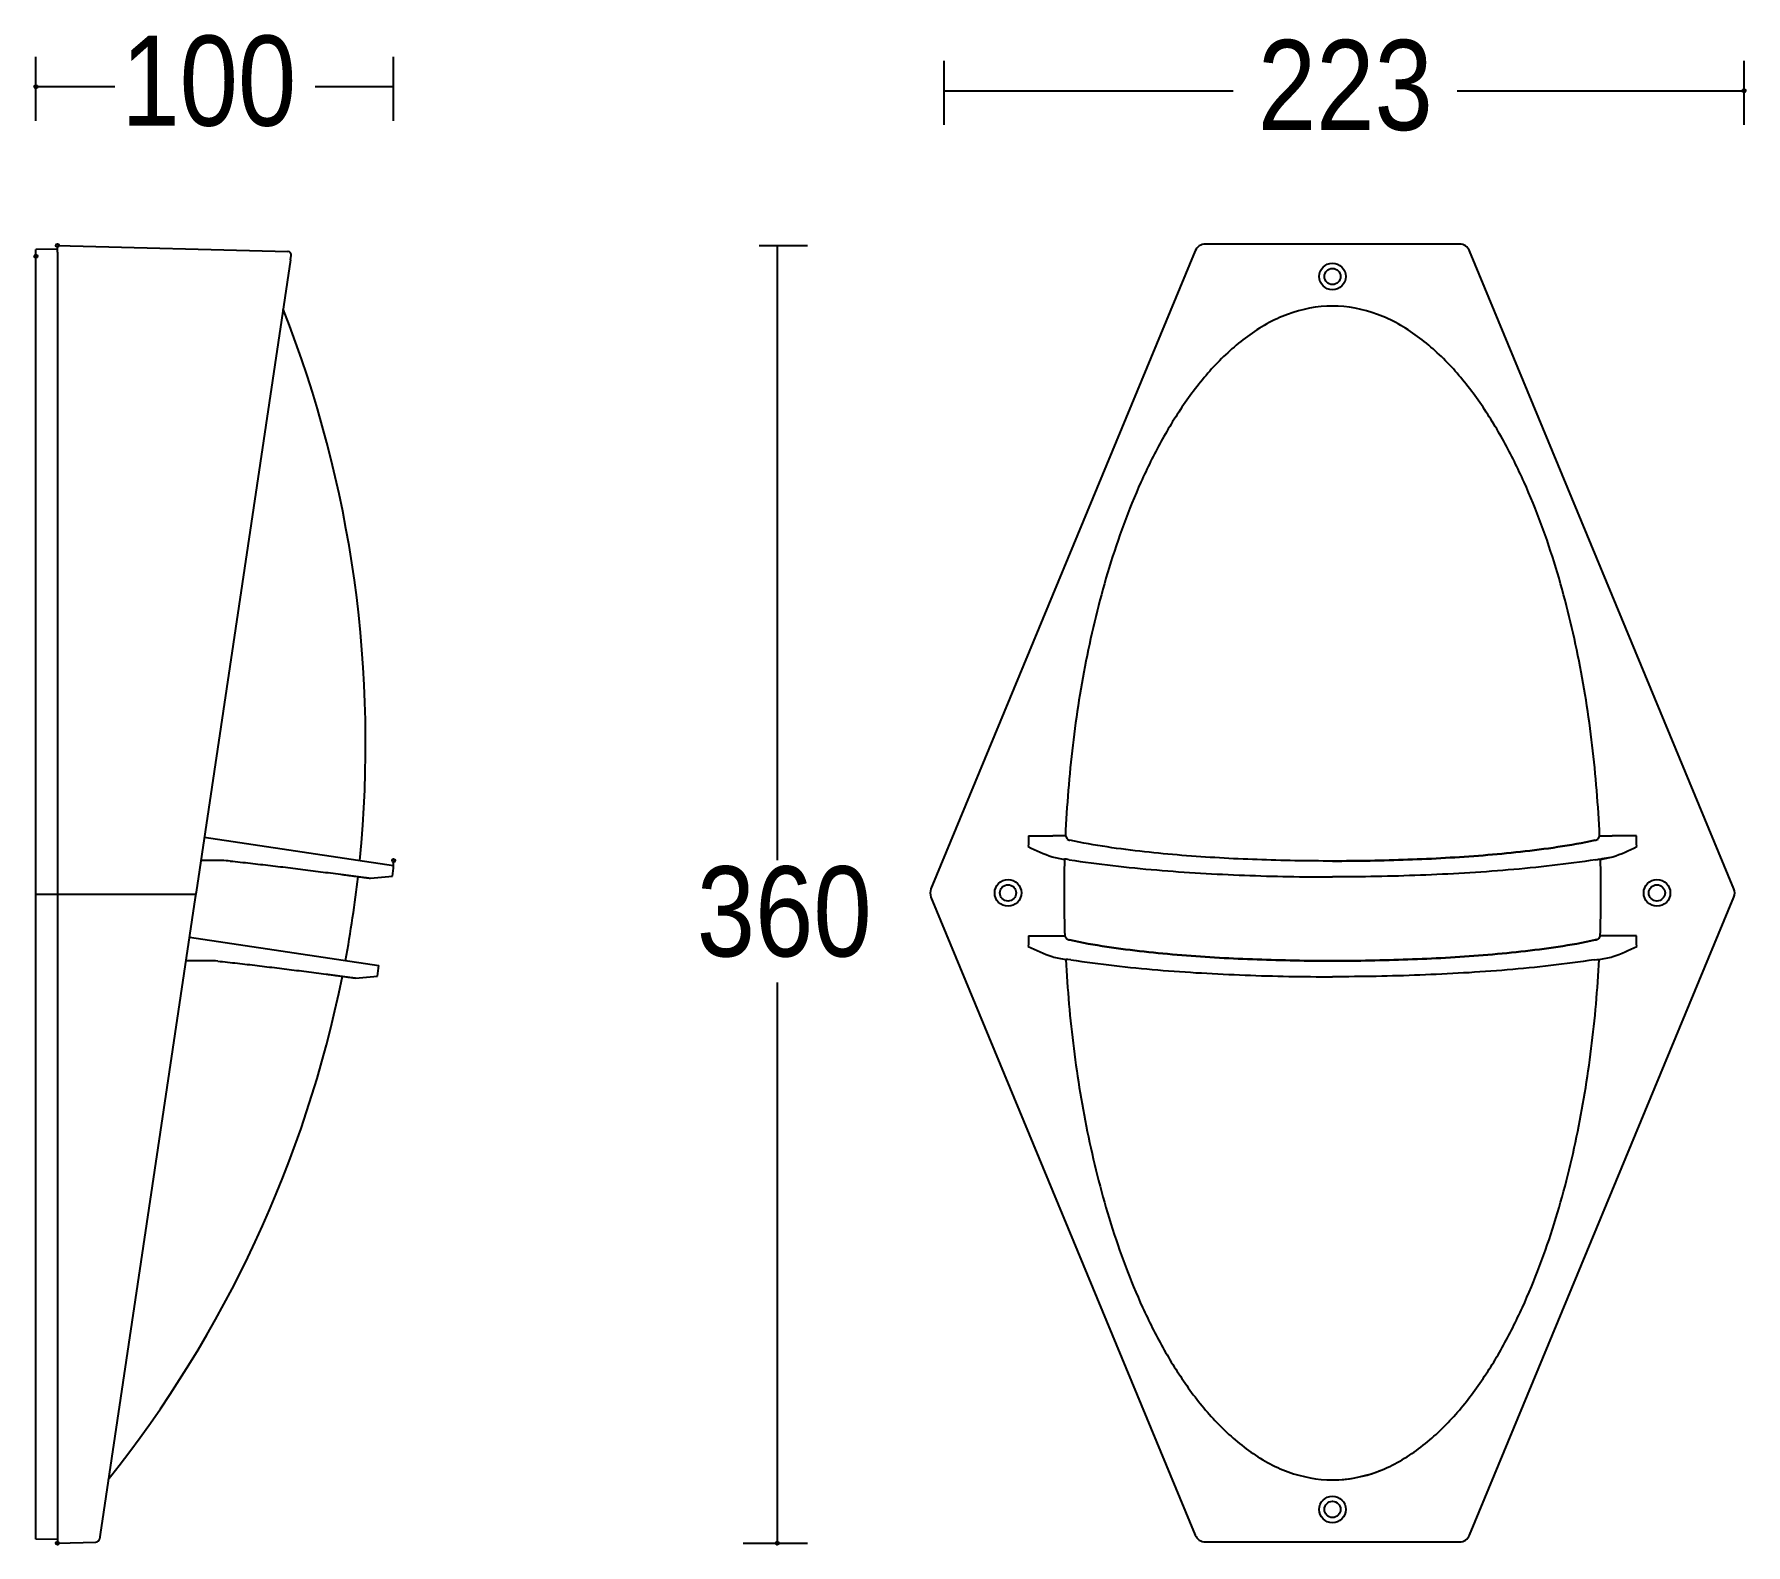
# Model space of a CAD drawing. Extents: x 0 to 260, y 0 to 229.
import ezdxf

# ---------------------------------------------------------------- set-up
doc = ezdxf.new("R2010")
doc.units = 0
doc.layers.add('LIVELLO_1', color=160, linetype='Continuous')
doc.styles.add('STD', font='txt')

# ---------------------------------------------------------------- blocks, each defined once
blk = doc.blocks.new('AI9-BLK1')
at = {"layer": 'LIVELLO_1', "color": 7}
for p, q in [((-129.6, 100.82), (-129.6, 110.55)), ((-75.31, 100.82), (-75.31, 110.55)), ((8.23, 100.2), (8.23, 109.93)), ((129.6, 100.2), (129.6, 109.93)), ((-117.6, 105.96), (-129.6, 105.99)), ((-75.31, 105.99), (-87.2, 105.99)), ((8.23, 105.38), (52.09, 105.38)), ((86.04, 105.38), (129.6, 105.38)), ((-126.32, 81.37), (-129.6, 81.29)), ((-129.6, 80.28), (-129.6, 81.29)), ((-126.32, 81.92), (-91.38, 81)), ((-126.32, 80.91), (-126.32, 81.92)), ((-126.32, 80.91), (-126.32, -15.92)), ((-19.83, 81.92), (-12.54, 81.92)), ((-17.1, 81.92), (-17.1, -11.36)), ((46.33, 81.11), (6.22, -15.72)), ((128.06, -15.72), (87.95, 81.11)), ((-129.6, -15.92), (-129.6, 80.28)), ((-90.95, 79.71), (-105.29, -16.21)), ((-90.95, 79.71), (-90.85, 80.38)), ((21.04, -7.69), (24.71, -7.69)), ((26.61, -7.69), (24.71, -7.69)), ((26.61, -7.69), (26.86, -8.15)), ((107.68, -7.69), (107.42, -8.15)), ((107.68, -7.69), (109.57, -7.69)), ((113.25, -7.69), (109.57, -7.69)), ((-104.04, -7.89), (-75.31, -12.18)), ((-101.38, -11.44), (-104.58, -11.44)), ((-75.31, -12.18), (-75.31, -11.43)), ((-78.81, -14.11), (-75.48, -13.82)), ((-129.6, -17.17), (-129.6, -15.92)), ((-129.6, -16.55), (-105.34, -16.55)), ((-129.6, -113.36), (-129.6, -17.17)), ((-126.32, -15.92), (-126.32, -17.17)), ((-126.32, -17.17), (-126.32, -114)), ((-105.41, -17.04), (-119.86, -113.71)), ((-105.29, -16.21), (-105.41, -17.04)), ((6.22, -16.97), (46.33, -113.8)), ((87.95, -113.8), (128.06, -16.97)), ((-106.31, -23.04), (-77.57, -27.33)), ((21.04, -22.84), (24.71, -22.84)), ((24.71, -22.84), (26.52, -22.84)), ((26.52, -22.84), (26.81, -23.29)), ((107.76, -22.84), (107.48, -23.29)), ((109.57, -22.84), (107.76, -22.84)), ((113.25, -22.84), (109.57, -22.84)), ((-103.3, -26.62), (-106.84, -26.62)), ((-81.08, -29.26), (-77.74, -28.96)), ((-17.1, -29.92), (-17.1, -115.01)), ((-129.6, -114.38), (-129.6, -113.36)), ((-119.86, -113.71), (-119.96, -114.39)), ((-126.32, -114.46), (-129.6, -114.38)), ((-22.27, -115.01), (-12.54, -115.01)), ((47.85, -114.81), (86.44, -114.81))]:
    blk.add_line(p, q, dxfattribs=at)
for points in [[(27.21, -11.3), (26.76, -11.24), (26.48, -11.24)], [(27.45, -26.48), (26.99, -26.42), (26.68, -26.43)]]:
    blk.add_lwpolyline(points, dxfattribs=at)
for centre, radius in [((-129.6, 105.99), 0.247), ((129.6, 105.38), 0.247), ((-129.6, 80.28), 0.247), ((-129.6, 80.28), 0.247), ((-126.32, 81.92), 0.247), ((-126.32, 81.92), 0.247), ((67.14, 77.2), 2.02), ((67.14, 77.2), 1.23), ((-75.31, -11.43), 0.246), ((17.91, -16.34), 2.02), ((17.91, -16.34), 1.23), ((116.38, -16.34), 2.02), ((116.37, -16.34), 1.23), ((67.14, -109.89), 2.02), ((67.14, -109.89), 1.23), ((-126.32, -115.01), 0.247), ((-126.32, -115.01), 0.247), ((-17.1, -115.01), 0.247)]:
    blk.add_circle(centre, radius, dxfattribs=at)
for points, knots in [([(-90.85, 80.38), (-90.81, 80.68), (-91.01, 80.96), (-91.31, 81), (-91.34, 81), (-91.36, 81), (-91.38, 81)], [0, 0, 0, 0, 1, 1, 1, 2, 2, 2, 2]), ([(87.95, 81.11), (87.7, 81.72), (87.1, 82.12), (86.44, 82.12), (86.44, 82.12), (47.85, 82.12), (47.85, 82.12)], [0, 0, 0, 0, 1, 1, 1, 2, 2, 2, 2]), ([(107.68, -7.69), (107.47, -3.1), (107.1, 1.49), (106.56, 6.06), (106.02, 10.63), (105.3, 15.17), (104.38, 19.68), (103.47, 24.19), (102.36, 28.66), (101.02, 33.06), (99.68, 37.47), (98.1, 41.8), (96.21, 46), (95.27, 48.11), (94.25, 50.17), (93.14, 52.19), (92.02, 54.21), (90.82, 56.18), (89.5, 58.07), (88.18, 59.97), (86.75, 61.78), (85.19, 63.49), (83.61, 65.18), (81.91, 66.76), (80.04, 68.12), (78.17, 69.49), (76.14, 70.65), (73.96, 71.46), (71.78, 72.27), (69.46, 72.72), (67.14, 72.72), (64.82, 72.72), (62.5, 72.27), (60.33, 71.46), (58.15, 70.65), (56.12, 69.49), (54.25, 68.12), (52.38, 66.76), (50.67, 65.18), (49.1, 63.49), (47.53, 61.78), (46.11, 59.97), (44.79, 58.07), (43.47, 56.18), (42.26, 54.21), (41.15, 52.19), (40.04, 50.17), (39.02, 48.11), (38.08, 46), (36.19, 41.8), (34.61, 37.47), (33.27, 33.06), (31.92, 28.66), (30.82, 24.19), (29.9, 19.68), (28.99, 15.17), (28.27, 10.63), (27.73, 6.06), (27.18, 1.49), (26.82, -3.1), (26.61, -7.69)], [0, 0, 0, 0, 1, 1, 1, 2, 2, 2, 3, 3, 3, 4, 4, 4, 5, 5, 5, 6, 6, 6, 7, 7, 7, 8, 8, 8, 9, 9, 9, 10, 10, 10, 11, 11, 11, 12, 12, 12, 13, 13, 13, 14, 14, 14, 15, 15, 15, 16, 16, 16, 17, 17, 17, 18, 18, 18, 19, 19, 19, 20, 20, 20, 20]), ([(67.14, -11.5), (65.24, -11.5), (63.33, -11.48), (61.42, -11.45), (59.52, -11.41), (57.62, -11.36), (55.71, -11.29), (53.81, -11.22), (51.9, -11.14), (50, -11.03), (48.1, -10.92), (46.2, -10.79), (44.3, -10.64), (42.4, -10.49), (40.5, -10.31), (38.61, -10.1), (36.71, -9.89), (34.82, -9.65), (32.94, -9.37), (31.05, -9.08), (29.17, -8.76), (27.31, -8.34)], [0, 0, 0, 0, 1, 1, 1, 2, 2, 2, 3, 3, 3, 4, 4, 4, 5, 5, 5, 6, 6, 6, 7, 7, 7, 7]), ([(67.14, -11.5), (69.05, -11.5), (70.96, -11.48), (72.86, -11.45), (74.77, -11.41), (76.67, -11.36), (78.57, -11.29), (80.48, -11.22), (82.38, -11.14), (84.28, -11.03), (86.19, -10.92), (88.09, -10.79), (89.99, -10.64), (91.89, -10.49), (93.79, -10.31), (95.68, -10.1), (97.58, -9.89), (99.47, -9.65), (101.35, -9.37), (103.24, -9.08), (105.12, -8.76), (106.97, -8.34)], [0, 0, 0, 0, 1, 1, 1, 2, 2, 2, 3, 3, 3, 4, 4, 4, 5, 5, 5, 6, 6, 6, 7, 7, 7, 7]), ([(106.97, -8.34), (105.12, -8.76), (103.24, -9.08), (101.35, -9.37), (99.47, -9.65), (97.58, -9.89), (95.68, -10.1), (93.79, -10.31), (91.89, -10.49), (89.99, -10.64), (88.09, -10.79), (86.19, -10.92), (84.28, -11.03), (82.38, -11.14), (80.48, -11.22), (78.57, -11.29), (76.67, -11.36), (74.77, -11.41), (72.86, -11.45), (70.96, -11.48), (69.05, -11.5), (67.14, -11.5)], [0, 0, 0, 0, 1, 1, 1, 2, 2, 2, 3, 3, 3, 4, 4, 4, 5, 5, 5, 6, 6, 6, 7, 7, 7, 7]), ([(-100.1, -11.5), (-99.08, -11.6), (-98.07, -11.71), (-97.05, -11.83), (-96.04, -11.94), (-95.02, -12.06), (-94.01, -12.18), (-92.99, -12.3), (-91.98, -12.42), (-90.97, -12.54), (-90.46, -12.61), (-89.95, -12.67), (-89.45, -12.73), (-88.94, -12.79), (-88.44, -12.86), (-87.93, -12.92), (-87.42, -12.99), (-86.91, -13.05), (-86.41, -13.12), (-85.9, -13.18), (-85.39, -13.25), (-84.89, -13.31), (-84.38, -13.38), (-83.88, -13.44), (-83.37, -13.51), (-83.12, -13.54), (-82.86, -13.57), (-82.61, -13.61), (-82.36, -13.64), (-82.1, -13.67), (-81.85, -13.71), (-81.6, -13.74), (-81.35, -13.77), (-81.09, -13.81), (-80.97, -13.82), (-80.84, -13.84), (-80.71, -13.86), (-80.59, -13.87), (-80.46, -13.89), (-80.33, -13.91), (-80.21, -13.92), (-80.08, -13.94), (-79.95, -13.96), (-79.83, -13.97), (-79.7, -13.99), (-79.57, -14.01), (-79.51, -14.02), (-79.45, -14.02), (-79.38, -14.03), (-79.32, -14.04), (-79.26, -14.05), (-79.19, -14.06), (-79.16, -14.06), (-79.13, -14.06), (-79.1, -14.07), (-79.07, -14.07), (-79.03, -14.08), (-79, -14.08), (-78.97, -14.09), (-78.94, -14.09), (-78.91, -14.09), (-78.89, -14.1), (-78.87, -14.1), (-78.86, -14.1), (-78.85, -14.1), (-78.85, -14.11), (-78.84, -14.1), (-78.83, -14.1), (-78.81, -14.1), (-78.81, -14.11)], [0, 0, 0, 0, 1, 1, 1, 2, 2, 2, 3, 3, 3, 4, 4, 4, 5, 5, 5, 6, 6, 6, 7, 7, 7, 8, 8, 8, 9, 9, 9, 10, 10, 10, 11, 11, 11, 12, 12, 12, 13, 13, 13, 14, 14, 14, 15, 15, 15, 16, 16, 16, 17, 17, 17, 18, 18, 18, 19, 19, 19, 20, 20, 20, 21, 21, 21, 22, 22, 22, 23, 23, 23, 23]), ([(27.21, -11.3), (31.61, -11.99), (36.03, -12.48), (40.47, -12.86), (44.91, -13.23), (49.35, -13.49), (53.79, -13.66), (58.24, -13.83), (62.69, -13.91), (67.14, -13.91)], [0, 0, 0, 0, 1, 1, 1, 2, 2, 2, 3, 3, 3, 3]), ([(107.08, -11.3), (102.68, -11.99), (98.25, -12.48), (93.82, -12.86), (89.38, -13.23), (84.94, -13.49), (80.49, -13.66), (76.05, -13.83), (71.59, -13.91), (67.14, -13.91)], [0, 0, 0, 0, 1, 1, 1, 2, 2, 2, 3, 3, 3, 3]), ([(107.08, -11.3), (107.08, -11.3), (107.52, -11.24), (107.52, -11.24), (107.52, -11.24), (107.8, -11.24), (107.8, -11.24), (108.43, -11.12), (109.06, -10.99), (109.69, -10.86)], [0, 0, 0, 0, 1, 1, 1, 2, 2, 2, 3, 3, 3, 3]), ([(67.14, -26.65), (65.24, -26.65), (63.33, -26.63), (61.42, -26.6), (59.51, -26.56), (57.6, -26.51), (55.7, -26.44), (53.79, -26.37), (51.88, -26.28), (49.98, -26.18), (48.07, -26.07), (46.17, -25.94), (44.27, -25.78), (42.37, -25.63), (40.46, -25.46), (38.57, -25.24), (36.68, -25.03), (34.78, -24.8), (32.9, -24.51), (31.01, -24.23), (29.13, -23.89), (27.26, -23.48)], [0, 0, 0, 0, 1, 1, 1, 2, 2, 2, 3, 3, 3, 4, 4, 4, 5, 5, 5, 6, 6, 6, 7, 7, 7, 7]), ([(27.26, -23.48), (29.13, -23.89), (31.01, -24.23), (32.9, -24.51), (34.78, -24.8), (36.68, -25.03), (38.57, -25.24), (40.46, -25.46), (42.37, -25.63), (44.27, -25.78), (46.17, -25.94), (48.07, -26.07), (49.98, -26.18), (51.88, -26.28), (53.79, -26.37), (55.7, -26.44), (57.6, -26.51), (59.51, -26.56), (61.42, -26.6), (63.33, -26.63), (65.24, -26.65), (67.14, -26.65)], [0, 0, 0, 0, 1, 1, 1, 2, 2, 2, 3, 3, 3, 4, 4, 4, 5, 5, 5, 6, 6, 6, 7, 7, 7, 7]), ([(107.47, -23.38), (107.47, -23.38), (107.02, -23.48), (107.02, -23.48), (105.16, -23.89), (103.28, -24.23), (101.4, -24.51), (99.51, -24.8), (97.62, -25.03), (95.72, -25.24), (93.82, -25.46), (91.92, -25.63), (90.02, -25.78), (88.12, -25.94), (86.21, -26.07), (84.31, -26.18), (82.4, -26.28), (80.5, -26.37), (78.59, -26.44), (76.68, -26.51), (74.78, -26.56), (72.87, -26.6), (70.96, -26.63), (69.05, -26.65), (67.14, -26.65)], [0, 0, 0, 0, 1, 1, 1, 2, 2, 2, 3, 3, 3, 4, 4, 4, 5, 5, 5, 6, 6, 6, 7, 7, 7, 8, 8, 8, 8]), ([(67.14, -26.65), (69.05, -26.65), (70.96, -26.63), (72.87, -26.6), (74.78, -26.56), (76.68, -26.51), (78.59, -26.44), (80.5, -26.37), (82.4, -26.28), (84.31, -26.18), (86.21, -26.07), (88.12, -25.94), (90.02, -25.78), (91.92, -25.63), (93.82, -25.46), (95.72, -25.24), (97.62, -25.03), (99.51, -24.8), (101.4, -24.51), (103.28, -24.23), (105.16, -23.89), (107.02, -23.48)], [0, 0, 0, 0, 1, 1, 1, 2, 2, 2, 3, 3, 3, 4, 4, 4, 5, 5, 5, 6, 6, 6, 7, 7, 7, 7]), ([(-102.01, -26.68), (-101.01, -26.79), (-100.02, -26.9), (-99.01, -27.01), (-98.02, -27.12), (-97.02, -27.24), (-96.02, -27.36), (-95.03, -27.47), (-94.03, -27.6), (-93.03, -27.72), (-92.53, -27.78), (-92.03, -27.84), (-91.54, -27.9), (-91.04, -27.96), (-90.54, -28.03), (-90.04, -28.09), (-89.54, -28.15), (-89.04, -28.21), (-88.55, -28.28), (-88.05, -28.34), (-87.55, -28.41), (-87.05, -28.47), (-86.56, -28.54), (-86.06, -28.6), (-85.56, -28.66), (-85.31, -28.7), (-85.06, -28.73), (-84.81, -28.76), (-84.56, -28.79), (-84.31, -28.83), (-84.07, -28.86), (-83.82, -28.89), (-83.57, -28.93), (-83.32, -28.96), (-83.19, -28.98), (-83.07, -28.99), (-82.94, -29.01), (-82.82, -29.03), (-82.69, -29.04), (-82.57, -29.06), (-82.45, -29.08), (-82.32, -29.09), (-82.2, -29.11), (-82.07, -29.12), (-81.95, -29.14), (-81.82, -29.16), (-81.76, -29.17), (-81.7, -29.17), (-81.64, -29.19), (-81.58, -29.19), (-81.51, -29.2), (-81.45, -29.21), (-81.42, -29.21), (-81.39, -29.22), (-81.36, -29.22), (-81.33, -29.22), (-81.29, -29.23), (-81.26, -29.23), (-81.23, -29.24), (-81.2, -29.24), (-81.17, -29.24), (-81.16, -29.25), (-81.14, -29.25), (-81.12, -29.25), (-81.12, -29.25), (-81.11, -29.25), (-81.1, -29.25), (-81.09, -29.25), (-81.08, -29.25), (-81.08, -29.26)], [0, 0, 0, 0, 1, 1, 1, 2, 2, 2, 3, 3, 3, 4, 4, 4, 5, 5, 5, 6, 6, 6, 7, 7, 7, 8, 8, 8, 9, 9, 9, 10, 10, 10, 11, 11, 11, 12, 12, 12, 13, 13, 13, 14, 14, 14, 15, 15, 15, 16, 16, 16, 17, 17, 17, 18, 18, 18, 19, 19, 19, 20, 20, 20, 21, 21, 21, 22, 22, 22, 23, 23, 23, 23]), ([(26.68, -26.43), (26.91, -30.95), (27.31, -35.47), (27.88, -39.96), (28.44, -44.46), (29.18, -48.93), (30.11, -53.37), (31.04, -57.81), (32.16, -62.2), (33.51, -66.53), (34.86, -70.86), (36.44, -75.13), (38.33, -79.25), (39.27, -81.31), (40.29, -83.35), (41.4, -85.33), (42.51, -87.31), (43.71, -89.24), (45.02, -91.1), (46.33, -92.96), (47.76, -94.74), (49.31, -96.4), (50.87, -98.06), (52.57, -99.6), (54.41, -100.93), (56.26, -102.27), (58.27, -103.4), (60.42, -104.19), (62.57, -104.97), (64.87, -105.41), (67.14, -105.41)], [0, 0, 0, 0, 1, 1, 1, 2, 2, 2, 3, 3, 3, 4, 4, 4, 5, 5, 5, 6, 6, 6, 7, 7, 7, 8, 8, 8, 9, 9, 9, 10, 10, 10, 10]), ([(27.45, -26.48), (31.82, -27.16), (36.22, -27.65), (40.63, -28.02), (45.04, -28.39), (49.45, -28.64), (53.88, -28.81), (58.29, -28.98), (62.72, -29.06), (67.14, -29.06)], [0, 0, 0, 0, 1, 1, 1, 2, 2, 2, 3, 3, 3, 3]), ([(67.14, -105.41), (69.42, -105.41), (71.71, -104.97), (73.86, -104.19), (76.01, -103.4), (78.02, -102.27), (79.87, -100.93), (81.73, -99.6), (83.42, -98.06), (84.97, -96.4), (86.53, -94.74), (87.95, -92.96), (89.26, -91.1), (90.58, -89.24), (91.78, -87.31), (92.89, -85.33), (94, -83.35), (95.01, -81.31), (95.96, -79.25), (97.84, -75.13), (99.43, -70.86), (100.78, -66.53), (102.13, -62.2), (103.25, -57.81), (104.18, -53.37), (105.11, -48.93), (105.84, -44.46), (106.41, -39.96), (106.98, -35.47), (107.37, -30.95), (107.61, -26.43)], [0, 0, 0, 0, 1, 1, 1, 2, 2, 2, 3, 3, 3, 4, 4, 4, 5, 5, 5, 6, 6, 6, 7, 7, 7, 8, 8, 8, 9, 9, 9, 10, 10, 10, 10]), ([(106.84, -26.48), (102.47, -27.16), (98.07, -27.65), (93.66, -28.02), (89.25, -28.39), (84.83, -28.64), (80.41, -28.81), (75.99, -28.98), (71.57, -29.06), (67.14, -29.06)], [0, 0, 0, 0, 1, 1, 1, 2, 2, 2, 3, 3, 3, 3]), ([(106.84, -26.48), (106.84, -26.48), (107.3, -26.42), (107.3, -26.42), (107.3, -26.42), (107.61, -26.43), (107.61, -26.43), (108.3, -26.29), (108.99, -26.15), (109.69, -26.01)], [0, 0, 0, 0, 1, 1, 1, 2, 2, 2, 3, 3, 3, 3]), ([(-126.32, -114), (-126.32, -114), (-126.32, -115.01), (-126.32, -115.01), (-126.32, -115.01), (-120.49, -114.86), (-120.49, -114.86), (-120.22, -114.85), (-120, -114.65), (-119.96, -114.39)], [0, 0, 0, 0, 1, 1, 1, 2, 2, 2, 3, 3, 3, 3])]:
    blk.add_open_spline(points, degree=3, knots=knots, dxfattribs=at)
for points in [[(47.85, 82.12), (47.18, 82.12), (46.59, 81.72), (46.33, 81.11)], [(-80.45, -11.41), (-77.61, 17), (-81.6, 45.68), (-92.07, 72.25)], [(21.04, -7.69), (21.02, -8.23), (21, -8.77), (20.98, -9.31)], [(113.31, -9.31), (113.29, -8.77), (113.27, -8.23), (113.25, -7.69)], [(20.98, -9.31), (22.15, -9.91), (23.36, -10.42), (24.6, -10.86)], [(26.86, -8.16), (26.99, -8.26), (27.15, -8.32), (27.31, -8.33)], [(106.97, -8.33), (107.14, -8.32), (107.3, -8.26), (107.43, -8.16)], [(109.69, -10.86), (110.93, -10.42), (112.14, -9.91), (113.31, -9.31)], [(-100.1, -11.5), (-100.52, -11.45), (-100.95, -11.43), (-101.38, -11.44)], [(-75.48, -13.82), (-75.42, -13.27), (-75.36, -12.73), (-75.31, -12.18)], [(24.6, -10.86), (25.22, -10.99), (25.85, -11.12), (26.48, -11.24)], [(26.48, -11.18), (26.38, -15.06), (26.39, -18.95), (26.52, -22.84)], [(26.48, -11.24), (26.38, -15.1), (26.4, -18.97), (26.52, -22.84)], [(107.08, -11.3), (107.95, -11.16), (108.82, -11.01), (109.69, -10.86)], [(107.76, -22.84), (107.89, -18.95), (107.91, -15.06), (107.8, -11.18)], [(107.76, -22.84), (107.89, -18.97), (107.91, -15.1), (107.8, -11.24)], [(-81.54, -20.1), (-81.22, -18.02), (-80.95, -15.94), (-80.71, -13.86)], [(6.22, -15.72), (6.06, -16.12), (6.06, -16.57), (6.22, -16.97)], [(128.06, -16.97), (128.23, -16.57), (128.23, -16.12), (128.06, -15.72)], [(-82.62, -26.58), (-82.22, -24.43), (-81.86, -22.27), (-81.54, -20.1)], [(21.04, -22.84), (21.02, -23.38), (21, -23.92), (20.98, -24.46)], [(26.81, -23.29), (26.94, -23.39), (27.1, -23.46), (27.26, -23.47)], [(26.81, -23.29), (26.94, -23.39), (27.1, -23.46), (27.26, -23.47)], [(107.02, -23.47), (107.19, -23.46), (107.35, -23.39), (107.48, -23.29)], [(107.03, -23.47), (107.19, -23.46), (107.35, -23.39), (107.48, -23.29)], [(113.31, -24.46), (113.29, -23.92), (113.27, -23.38), (113.25, -22.84)], [(20.98, -24.46), (22.15, -25.06), (23.36, -25.58), (24.6, -26.01)], [(109.69, -26.01), (110.93, -25.58), (112.14, -25.06), (113.31, -24.46)], [(-102.01, -26.68), (-102.44, -26.64), (-102.87, -26.62), (-103.3, -26.62)], [(-77.74, -28.96), (-77.68, -28.42), (-77.62, -27.88), (-77.57, -27.33)], [(24.6, -26.01), (25.29, -26.15), (25.98, -26.29), (26.68, -26.43)], [(-118.61, -105.34), (-100.88, -83.07), (-88.71, -56.9), (-83.09, -28.99)], [(67.14, -105.41), (69.73, -105.4), (72.29, -104.88), (74.67, -103.87)], [(46.33, -113.8), (46.59, -114.41), (47.18, -114.81), (47.85, -114.81)], [(86.44, -114.81), (87.1, -114.81), (87.7, -114.41), (87.95, -113.8)]]:
    blk.add_open_spline(points, degree=3, dxfattribs=at)
at = {"layer": 'LIVELLO_1', "color": 7, "char_height": 13.6756, "attachment_point": 1, "style": 'STD'}
for s, insert in [('\\fMyriad Roman|b0|i0;\\H13.6756;\\W0.87;\\C7;100', (-116.63, 113.76)), ('\\fMyriad Roman|b0|i0;\\H13.6756;\\W0.87;\\C7;223', (55.82, 113.1)), ('\\fMyriad Roman|b0|i0;\\H13.6756;\\W0.87;\\C7;360', (-29.32, -12.3))]:
    blk.add_mtext(s, dxfattribs=dict(at, insert=insert))

msp = doc.modelspace()

# ---------------------------------------------------------------- block references
at = {"layer": 'LIVELLO_1', "color": 7}
msp.add_blockref('AI9-BLK1', (130.060623, 115.46961), dxfattribs=at)

doc.saveas('drawing.dxf')
